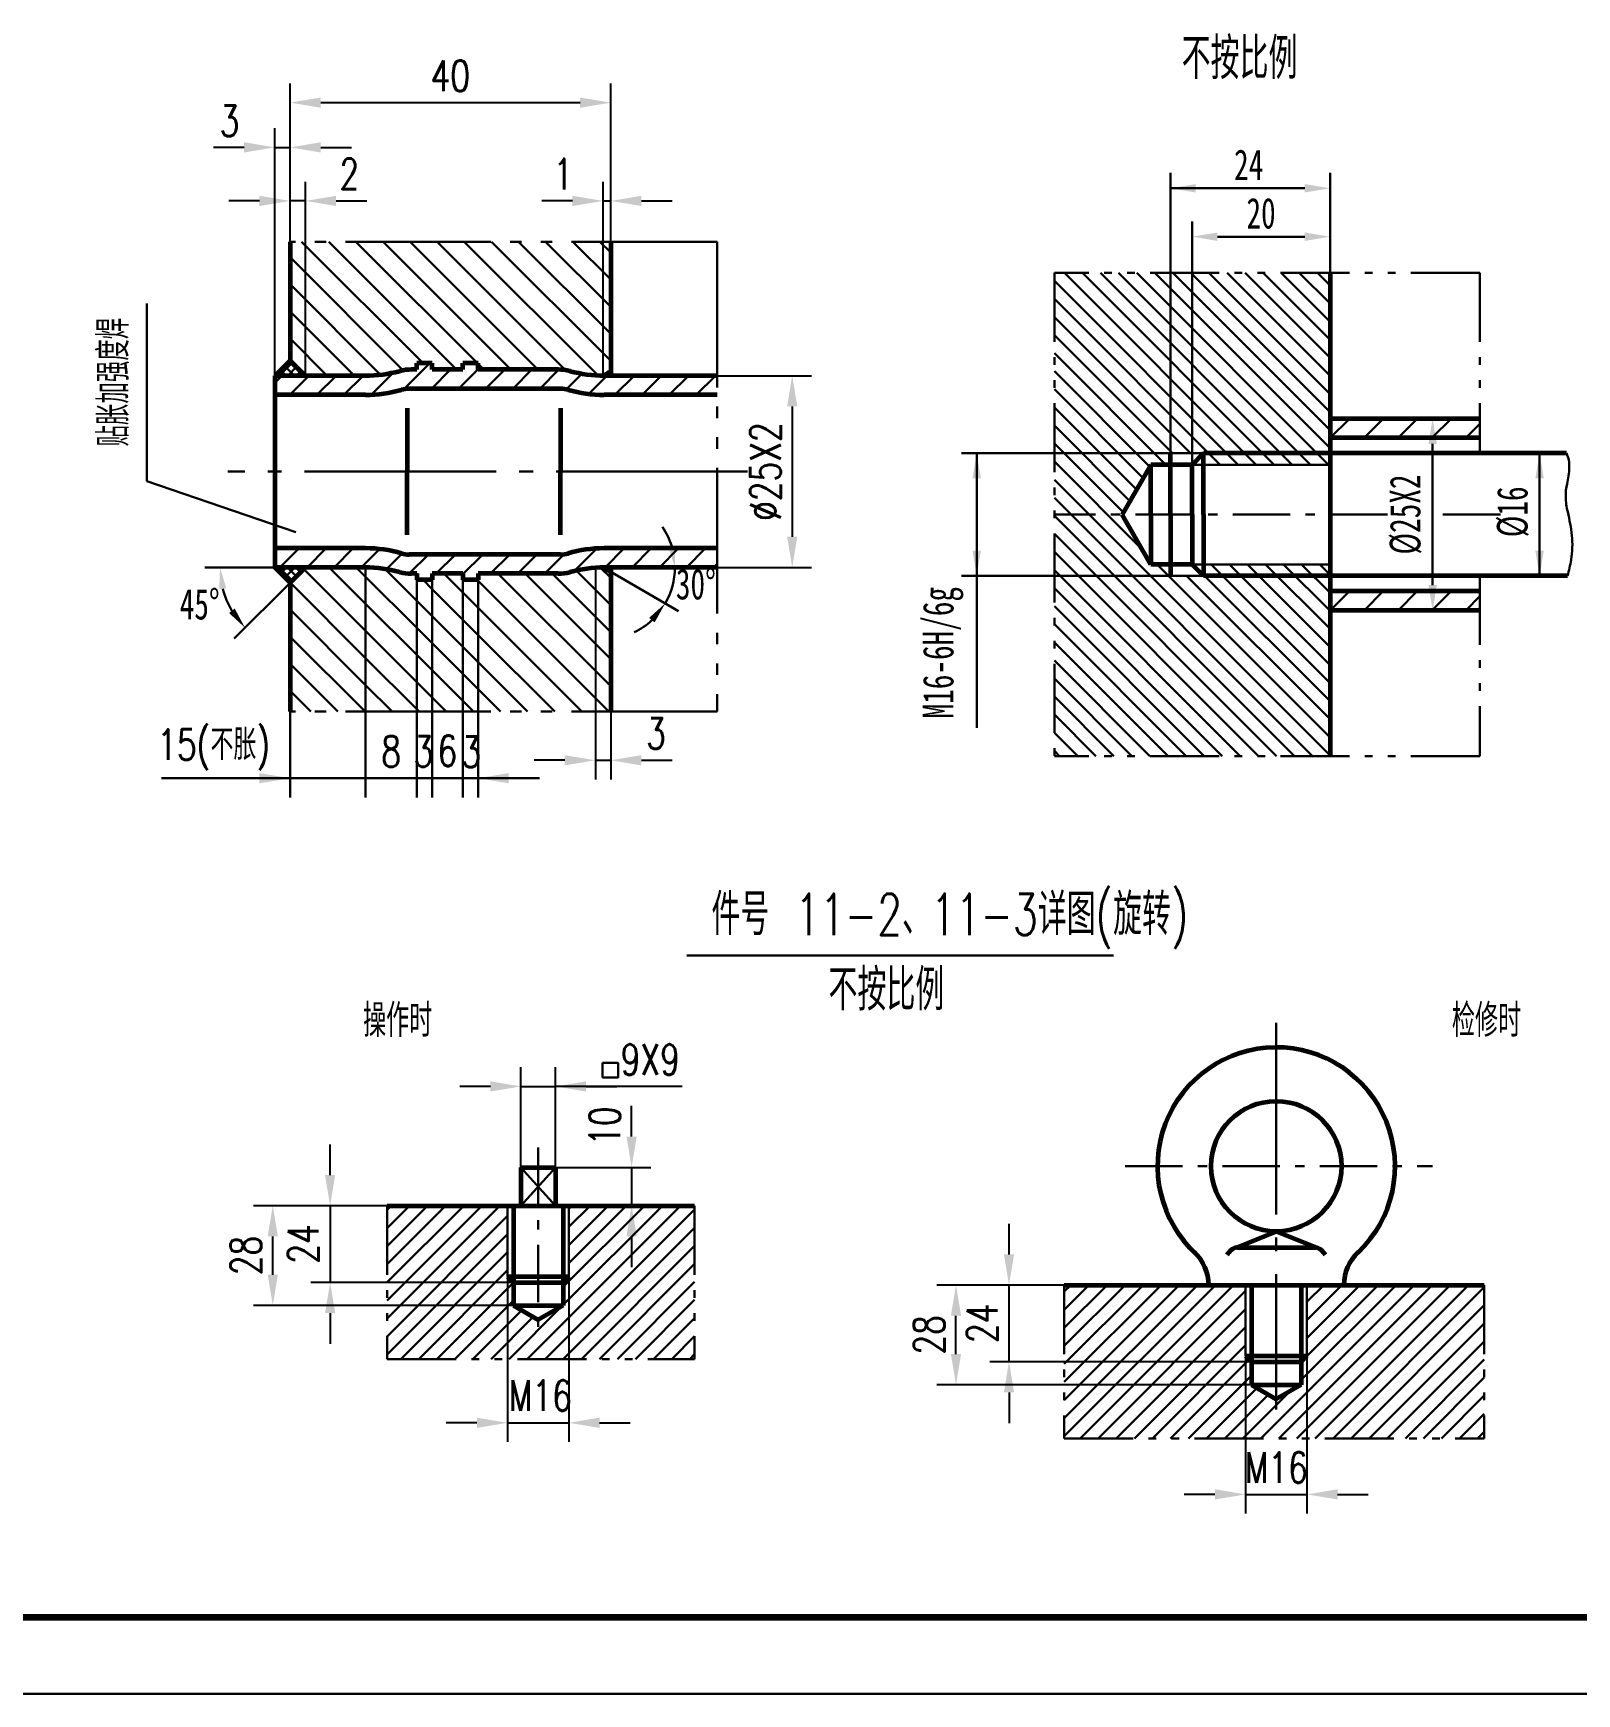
# Model space of a CAD drawing. Extents: x 0 to 25472, y -20 to 7186.
# Drawn here: x 7789 to 8997, y -20 to 1279 of the extents above; entities that cross this region are included whole.
import ezdxf
from ezdxf.enums import TextEntityAlignment as Align

# ---------------------------------------------------------------- set-up
doc = ezdxf.new("R2010")
doc.units = 0
doc.header["$LTSCALE"] = 60
doc.header["$MEASUREMENT"] = 0
doc.header["$PDMODE"] = 1
for name, pattern in [('JXX-L', [2.95, 1.9, -0.25, 0.15, -0.25, 0.15, -0.25]), ('JXX-S', [1.7, 0.9, -0.2, 0.1, -0.2, 0.1, -0.2]), ('ZXX-L', [3.28, 2.5, -0.3, 0.18, -0.3]), ('ZXX-S', [1.27, 0.75, -0.2, 0.12, -0.2])]:
    doc.linetypes.add(name, pattern=pattern)
doc.layers.get('Defpoints').update_dxf_attribs({"linetype": 'CONTINUOUS'})
for name, color, linetype, lineweight in [('A 粗实线', 1, 'CONTINUOUS', 60), ('B 细实线', 7, 'CONTINUOUS', 30), ('C 文 字', 2, 'CONTINUOUS', 30), ('D 短中心线', 3, 'ZXX-S', 30), ('E 长中心线', 3, 'ZXX-L', 30), ('H 短双点线', 3, 'JXX-S', 30), ('I 长双点线', 3, 'JXX-L', 30)]:
    doc.layers.add(name, color=color, linetype=linetype, lineweight=lineweight)
doc.styles.add('HZTXT', font='TXT.SHX', dxfattribs={"width": 0.75, "bigfont": 'HZTXT'})
doc.styles.add('TXT', font='txt', dxfattribs={"width": 0.7})
doc.dimstyles.new('通用标注4.0', dxfattribs={"dimtxt": 4, "dimasz": 4, "dimexe": 2.5, "dimexo": 0, "dimgap": 1.5, "dimtad": 1, "dimdec": 0, "dimzin": 0, "dimdsep": 46, "dimtxsty": 'HZTXT', "dimcen": 0, "dimadec": 0, "dimazin": 0, "dimtfac": 0.375, "dimtdec": 0, "dimtmove": 2, "dimatfit": 3, "dimfxl": 0, "dimtzin": 0, "dimarcsym": 0})

# ---------------------------------------------------------------- blocks, each defined once
blk = doc.blocks.new('*D52')
at = {"layer": 'C 文 字', "color": 0, "lineweight": -2}
for p, q in [((8021.1, 385.6), (8021.1, 409.6)), ((8160, 361.6), (8006.1, 361.6)), ((8021.1, 361.6), (8021.1, 301.6)), ((8164.5, 301.6), (8006.1, 301.6)), ((8021.1, 277.6), (8021.1, 253.6))]:
    blk.add_line(p, q, dxfattribs=at)
at = {"layer": 'C 文 字', "color": 0}
for points in [[(8017.1, 385.6), (8025.1, 385.6), (8021.1, 361.6)], [(8017.1, 277.6), (8025.1, 277.6), (8021.1, 301.6)]]:
    blk.add_solid(points, dxfattribs=at)
at = {"layer": 'Defpoints', "color": 0}
for p in [(8160, 361.6), (8021.1, 301.6), (8164.5, 301.6)]:
    blk.add_point(p, dxfattribs=at)
at = {"layer": 'C 文 字', "color": 0, "insert": (8000.1, 331.6), "char_height": 24, "attachment_point": 5, "rotation": 90, "style": 'HZTXT'}
blk.add_mtext('24', dxfattribs=at)
blk = doc.blocks.new('*D53')
at = {"layer": 'C 文 字', "color": 0, "lineweight": -2}
for p, q in [((8160, 361.6), (7961.2, 361.6)), ((7976.2, 307.6), (7976.2, 337.6)), ((8164.5, 283.6), (7961.2, 283.6))]:
    blk.add_line(p, q, dxfattribs=at)
at = {"layer": 'C 文 字', "color": 0}
for points in [[(7972.2, 337.6), (7980.2, 337.6), (7976.2, 361.6)], [(7972.2, 307.6), (7980.2, 307.6), (7976.2, 283.6)]]:
    blk.add_solid(points, dxfattribs=at)
at = {"layer": 'Defpoints', "color": 0}
for p in [(7976.2, 361.6), (8160, 361.6), (8164.5, 283.6)]:
    blk.add_point(p, dxfattribs=at)
at = {"layer": 'C 文 字', "color": 0, "insert": (7955.2, 322.6), "char_height": 24, "attachment_point": 5, "rotation": 90, "style": 'HZTXT'}
blk.add_mtext('28', dxfattribs=at)
blk = doc.blocks.new('*D54')
at = {"layer": 'C 文 字', "color": 0, "lineweight": -2}
for p, q in [((8257.1, 415.6), (8257.1, 439.6)), ((8170.5, 391.6), (8272.1, 391.6)), ((8257.1, 391.6), (8257.1, 361.6)), ((8170.5, 361.6), (8272.1, 361.6)), ((8257.1, 337.6), (8257.1, 313.6))]:
    blk.add_line(p, q, dxfattribs=at)
at = {"layer": 'C 文 字', "color": 0}
for points in [[(8253.1, 415.6), (8261.1, 415.6), (8257.1, 391.6)], [(8253.1, 337.6), (8261.1, 337.6), (8257.1, 361.6)]]:
    blk.add_solid(points, dxfattribs=at)
at = {"layer": 'Defpoints', "color": 0}
for p in [(8170.5, 391.6), (8170.5, 361.6), (8257.1, 361.6)]:
    blk.add_point(p, dxfattribs=at)
at = {"layer": 'C 文 字', "color": 0, "insert": (8236.1, 423.8), "char_height": 24, "attachment_point": 5, "rotation": 90, "style": 'HZTXT'}
blk.add_mtext('10', dxfattribs=at)
blk = doc.blocks.new('*D55')
at = {"layer": 'C 文 字', "color": 0, "lineweight": -2}
for p, q in [((8170.5, 391.6), (8170.5, 469.9)), ((8197.5, 391.6), (8197.5, 469.9)), ((8146.5, 454.9), (8122.5, 454.9)), ((8170.5, 454.9), (8197.5, 454.9)), ((8170.5, 454.9), (8197.5, 454.9)), ((8296.7, 454.9), (8197.5, 454.9)), ((8221.5, 454.9), (8245.5, 454.9))]:
    blk.add_line(p, q, dxfattribs=at)
at = {"layer": 'C 文 字', "color": 0}
for points in [[(8146.5, 458.9), (8146.5, 450.9), (8170.5, 454.9)], [(8221.5, 458.9), (8221.5, 450.9), (8197.5, 454.9)]]:
    blk.add_solid(points, dxfattribs=at)
at = {"layer": 'Defpoints', "color": 0}
for p in [(8197.5, 454.9), (8170.5, 391.6), (8197.5, 391.6)]:
    blk.add_point(p, dxfattribs=at)
at = {"layer": 'C 文 字', "color": 0, "insert": (8271.7, 475.9), "char_height": 24, "attachment_point": 5, "style": 'HZTXT'}
blk.add_mtext('9X9', dxfattribs=at)
blk = doc.blocks.new('*D56')
at = {"layer": 'C 文 字', "color": 0, "lineweight": -2}
for p, q in [((8160, 306.1), (8160, 176.7)), ((8208, 306.1), (8208, 176.7)), ((8136, 191.7), (8112, 191.7)), ((8160, 191.7), (8208, 191.7)), ((8232, 191.7), (8256, 191.7))]:
    blk.add_line(p, q, dxfattribs=at)
at = {"layer": 'C 文 字', "color": 0}
for points in [[(8136, 195.7), (8136, 187.7), (8160, 191.7)], [(8232, 195.7), (8232, 187.7), (8208, 191.7)]]:
    blk.add_solid(points, dxfattribs=at)
at = {"layer": 'Defpoints', "color": 0}
for p in [(8160, 306.1), (8208, 306.1), (8208, 191.7)]:
    blk.add_point(p, dxfattribs=at)
at = {"layer": 'C 文 字', "color": 0, "insert": (8185.6, 213), "char_height": 24, "attachment_point": 5, "style": 'HZTXT'}
blk.add_mtext('M16', dxfattribs=at)
blk = doc.blocks.new('*D57')
at = {"layer": 'C 文 字', "color": 0, "lineweight": -2}
for p, q in [((8552.5, 323.5), (8552.5, 347.5)), ((8708.9, 299.5), (8537.5, 299.5)), ((8552.5, 239.5), (8552.5, 299.5)), ((8742.2, 239.5), (8537.5, 239.5)), ((8552.5, 215.5), (8552.5, 191.5))]:
    blk.add_line(p, q, dxfattribs=at)
at = {"layer": 'C 文 字', "color": 0}
for points in [[(8548.5, 323.5), (8556.5, 323.5), (8552.5, 299.5)], [(8548.5, 215.5), (8556.5, 215.5), (8552.5, 239.5)]]:
    blk.add_solid(points, dxfattribs=at)
at = {"layer": 'Defpoints', "color": 0}
for p in [(8552.5, 299.5), (8708.9, 299.5), (8742.2, 239.5)]:
    blk.add_point(p, dxfattribs=at)
at = {"layer": 'C 文 字', "color": 0, "insert": (8531.5, 269.5), "char_height": 24, "attachment_point": 5, "rotation": 90, "style": 'HZTXT'}
blk.add_mtext('24', dxfattribs=at)
blk = doc.blocks.new('*D58')
at = {"layer": 'C 文 字', "color": 0, "lineweight": -2}
for p, q in [((8708.9, 299.5), (8496, 299.5)), ((8511, 245.5), (8511, 275.5)), ((8742.2, 221.5), (8496, 221.5))]:
    blk.add_line(p, q, dxfattribs=at)
at = {"layer": 'C 文 字', "color": 0}
for points in [[(8507, 275.5), (8515, 275.5), (8511, 299.5)], [(8507, 245.5), (8515, 245.5), (8511, 221.5)]]:
    blk.add_solid(points, dxfattribs=at)
at = {"layer": 'Defpoints', "color": 0}
for p in [(8511, 299.5), (8708.9, 299.5), (8742.2, 221.5)]:
    blk.add_point(p, dxfattribs=at)
at = {"layer": 'C 文 字', "color": 0, "insert": (8490, 260.5), "char_height": 24, "attachment_point": 5, "rotation": 90, "style": 'HZTXT'}
blk.add_mtext('28', dxfattribs=at)
blk = doc.blocks.new('*D59')
at = {"layer": 'C 文 字', "color": 0, "lineweight": -2}
for p, q in [((8737.7, 244), (8737.7, 120.7)), ((8785.7, 244), (8785.7, 120.7)), ((8713.7, 135.7), (8689.7, 135.7)), ((8737.7, 135.7), (8785.7, 135.7)), ((8809.7, 135.7), (8833.7, 135.7))]:
    blk.add_line(p, q, dxfattribs=at)
at = {"layer": 'C 文 字', "color": 0}
for points in [[(8713.7, 139.7), (8713.7, 131.7), (8737.7, 135.7)], [(8809.7, 139.7), (8809.7, 131.7), (8785.7, 135.7)]]:
    blk.add_solid(points, dxfattribs=at)
at = {"layer": 'Defpoints', "color": 0}
for p in [(8737.7, 244), (8785.7, 244), (8785.7, 135.7)]:
    blk.add_point(p, dxfattribs=at)
at = {"layer": 'C 文 字', "color": 0, "insert": (8761.7, 156.7), "char_height": 24, "attachment_point": 5, "style": 'HZTXT'}
blk.add_mtext('M16', dxfattribs=at)
blk = doc.blocks.new('*D63')
at = {"layer": 'C 文 字', "color": 0, "lineweight": -2}
for p, q in [((7989.8, 1147.8), (7989.8, 1239.7)), ((8240.7, 1147.8), (8240.7, 1239.7)), ((8013.8, 1224.7), (8216.7, 1224.7))]:
    blk.add_line(p, q, dxfattribs=at)
at = {"layer": 'C 文 字', "color": 0}
for points in [[(8013.8, 1228.7), (8013.8, 1220.7), (7989.8, 1224.7)], [(8216.7, 1228.7), (8216.7, 1220.7), (8240.7, 1224.7)]]:
    blk.add_solid(points, dxfattribs=at)
at = {"layer": 'Defpoints', "color": 0}
for p in [(8240.7, 1224.7), (7989.8, 1147.8), (8240.7, 1147.8)]:
    blk.add_point(p, dxfattribs=at)
at = {"layer": 'C 文 字', "color": 0, "insert": (8115.2, 1245.7), "char_height": 24, "attachment_point": 5, "style": 'HZTXT'}
blk.add_mtext('40', dxfattribs=at)
blk = doc.blocks.new('*D62')
at = {"layer": 'C 文 字', "color": 0, "lineweight": -2}
for p, q in [((7977.8, 1011), (7977.8, 1204.7)), ((7989.8, 1023), (7989.8, 1204.7)), ((7953.8, 1189.7), (7929.8, 1189.7)), ((7977.8, 1189.7), (7989.8, 1189.7)), ((8013.8, 1189.7), (8037.8, 1189.7))]:
    blk.add_line(p, q, dxfattribs=at)
at = {"layer": 'C 文 字', "color": 0}
for points in [[(7953.8, 1193.7), (7953.8, 1185.7), (7977.8, 1189.7)], [(8013.8, 1193.7), (8013.8, 1185.7), (7989.8, 1189.7)]]:
    blk.add_solid(points, dxfattribs=at)
at = {"layer": 'Defpoints', "color": 0}
for p in [(7989.8, 1189.7), (7989.8, 1023), (7977.8, 1011)]:
    blk.add_point(p, dxfattribs=at)
at = {"layer": 'C 文 字', "color": 0, "insert": (7942.3, 1210.4), "char_height": 24, "attachment_point": 5, "style": 'HZTXT'}
blk.add_mtext('3', dxfattribs=at)
blk = doc.blocks.new('*D61')
at = {"layer": 'C 文 字', "color": 0, "lineweight": -2}
for p, q in [((7989.8, 1023), (7989.8, 1162.8)), ((8001.8, 1011), (8001.8, 1162.8)), ((7965.8, 1147.8), (7941.8, 1147.8)), ((8001.8, 1147.8), (7989.8, 1147.8)), ((8025.8, 1147.8), (8049.8, 1147.8))]:
    blk.add_line(p, q, dxfattribs=at)
at = {"layer": 'C 文 字', "color": 0}
for points in [[(7965.8, 1151.8), (7965.8, 1143.8), (7989.8, 1147.8)], [(8025.8, 1151.8), (8025.8, 1143.8), (8001.8, 1147.8)]]:
    blk.add_solid(points, dxfattribs=at)
at = {"layer": 'Defpoints', "color": 0}
for p in [(7989.8, 1147.8), (7989.8, 1023), (8001.8, 1011)]:
    blk.add_point(p, dxfattribs=at)
at = {"layer": 'C 文 字', "color": 0, "insert": (8036.1, 1169), "char_height": 24, "attachment_point": 5, "style": 'HZTXT'}
blk.add_mtext('2', dxfattribs=at)
blk = doc.blocks.new('*D60')
at = {"layer": 'C 文 字', "color": 0, "lineweight": -2}
for p, q in [((8234.7, 1011), (8234.7, 1162.8)), ((8240.7, 1011), (8240.7, 1162.8)), ((8210.7, 1147.8), (8186.7, 1147.8)), ((8234.7, 1147.8), (8240.7, 1147.8)), ((8264.7, 1147.8), (8288.7, 1147.8))]:
    blk.add_line(p, q, dxfattribs=at)
at = {"layer": 'C 文 字', "color": 0}
for points in [[(8210.7, 1151.8), (8210.7, 1143.8), (8234.7, 1147.8)], [(8264.7, 1151.8), (8264.7, 1143.8), (8240.7, 1147.8)]]:
    blk.add_solid(points, dxfattribs=at)
at = {"layer": 'Defpoints', "color": 0}
for p in [(8240.7, 1147.8), (8234.7, 1011), (8240.7, 1011)]:
    blk.add_point(p, dxfattribs=at)
at = {"layer": 'C 文 字', "color": 0, "insert": (8203.5, 1168.8), "char_height": 24, "attachment_point": 5, "style": 'HZTXT'}
blk.add_mtext('1', dxfattribs=at)
blk = doc.blocks.new('*D64')
at = {"layer": 'C 文 字', "color": 0, "lineweight": -2}
for p, q in [((8228.7, 860.7), (8228.7, 695.1)), ((8240.7, 860.7), (8240.7, 695.1)), ((8204.7, 710.1), (8180.7, 710.1)), ((8228.7, 710.1), (8240.7, 710.1)), ((8264.7, 710.1), (8288.7, 710.1))]:
    blk.add_line(p, q, dxfattribs=at)
at = {"layer": 'C 文 字', "color": 0}
for points in [[(8204.7, 714.1), (8204.7, 706.1), (8228.7, 710.1)], [(8264.7, 714.1), (8264.7, 706.1), (8240.7, 710.1)]]:
    blk.add_solid(points, dxfattribs=at)
at = {"layer": 'Defpoints', "color": 0}
for p in [(8228.7, 860.7), (8240.7, 860.7), (8240.7, 710.1)]:
    blk.add_point(p, dxfattribs=at)
at = {"layer": 'C 文 字', "color": 0, "insert": (8276.2, 731.1), "char_height": 24, "attachment_point": 5, "style": 'HZTXT'}
blk.add_mtext('3', dxfattribs=at)
blk = doc.blocks.new('*D120')
at = {"layer": 'C 文 字', "color": 0, "lineweight": -2}
for p, q in [((8324, 1011), (8397.8, 1011)), ((8382.8, 987), (8382.8, 885)), ((8324, 861), (8397.8, 861))]:
    blk.add_line(p, q, dxfattribs=at)
at = {"layer": 'C 文 字', "color": 0}
for points in [[(8378.8, 987), (8386.8, 987), (8382.8, 1011)], [(8378.8, 885), (8386.8, 885), (8382.8, 861)]]:
    blk.add_solid(points, dxfattribs=at)
at = {"layer": 'Defpoints', "color": 0}
for p in [(8324, 1011), (8324, 861), (8382.8, 861)]:
    blk.add_point(p, dxfattribs=at)
at = {"layer": 'C 文 字', "color": 0, "insert": (8361.8, 936), "char_height": 24, "attachment_point": 5, "rotation": 90, "style": 'HZTXT'}
blk.add_mtext('%%c25X2', dxfattribs=at)

msp = doc.modelspace()

# ---------------------------------------------------------------- hatches: boundary and pattern name
at = {"layer": 'B 细实线'}
h = msp.add_hatch(dxfattribs=at)
h.set_pattern_fill('ANSI31', color=256, scale=80, angle=90, style=0)
h.paths.add_polyline_path([(8678.8, 1091.5), (8588, 1091.5), (8588, 950.4), (8678.8, 950.4)])
h.paths.add_polyline_path([(8695.8, 1091.5), (8678.8, 1091.5), (8678.8, 950.4), (8683.8, 950.4), (8695.8, 950.4)])
h.paths.add_polyline_path([(8803.8, 1091.5), (8695.8, 1091.5), (8695.8, 950.4), (8704.8, 950.4), (8803.8, 950.4)])
h.paths.add_polyline_path([(8803.8, 950.4), (8704.8, 950.4), (8704.8, 941.4), (8803.8, 941.4)])
h.paths.add_polyline_path([(8641.1, 902.4), (8588, 902.4), (8588, 854.4), (8678.8, 854.4), (8678.8, 863.4), (8663.6, 863.4)])
h.paths.add_polyline_path([(8663.6, 941.4), (8678.8, 941.4), (8678.8, 950.4), (8588, 950.4), (8588, 902.4), (8641.1, 902.4)])
h.paths.add_polyline_path([(8803.8, 854.4), (8704.8, 854.4), (8683.8, 854.4), (8588, 854.4), (8588, 713.4), (8803.8, 713.4)])
h.paths.add_polyline_path([(8803.8, 863.4), (8704.8, 863.4), (8704.8, 854.4), (8803.8, 854.4)])
h = msp.add_hatch(dxfattribs=at)
h.set_pattern_fill('ANSI31', color=256, scale=80, style=0)
h.paths.add_polyline_path([(8160, 361.6), (8065.7, 361.6), (8065.7, 241.6), (8306.4, 241.6), (8306.4, 361.6), (8208, 361.6), (8208, 306.1), (8203.5, 301.6), (8203.5, 283.6), (8184, 272.4), (8164.5, 283.6), (8164.5, 301.6), (8160, 306.1)])
h = msp.add_hatch(dxfattribs=at)
h.set_pattern_fill('ANSI31', color=256, scale=80, style=0)
h.paths.add_polyline_path([(8595.8, 299.5), (8595.8, 179.5), (8924.5, 179.5), (8924.5, 299.5), (8785.7, 299.5), (8785.7, 244), (8781.2, 239.5), (8781.2, 221.5), (8761.7, 210.3), (8742.2, 221.5), (8742.2, 239.5), (8737.7, 244), (8737.7, 299.5)])

# ---------------------------------------------------------------- linework, layer by layer
at = {"layer": 'A 粗实线'}
for p, q in [((7989.8, 1115.9), (7989.8, 1023)), ((8240.7, 1115.9), (8240.7, 1011)), ((8803.8, 1091.5), (8803.8, 957.4)), ((8803.8, 1091.5), (8803.8, 713.4)), ((7989.8, 1023), (7977.8, 1011)), ((8001.8, 1011), (7989.8, 1023)), ((8088.9, 1015.8), (8084.8, 1015.8)), ((8100.9, 1020.8), (8088.9, 1020.8)), ((8088.9, 1015.8), (8088.9, 1020.8)), ((8100.9, 1015.8), (8100.9, 1020.8)), ((8124.9, 1015.8), (8100.9, 1015.8)), ((8136.9, 1020.8), (8124.9, 1020.8)), ((8124.9, 1015.8), (8124.9, 1020.8)), ((8136.9, 1015.8), (8136.9, 1020.8)), ((8199.7, 1015.8), (8136.9, 1015.8)), ((8234.7, 1011), (8240.7, 1014.5)), ((8048.9, 1011), (7977.8, 1011)), ((7977.8, 1011), (7977.8, 861)), ((8201.5, 1000.8), (8082.9, 1000.8)), ((8324, 1011), (8235.5, 1011)), ((8048.9, 996), (7977.8, 996)), ((8324, 996), (8235.5, 996)), ((8081.5, 985.7), (8081.5, 936)), ((8201.4, 985.7), (8201.4, 936)), ((8921, 977.4), (8803.8, 977.4)), ((8921, 962.4), (8803.8, 962.4)), ((8678.8, 902.4), (8678.8, 950.4)), ((8704.8, 950.4), (8695.8, 941.4)), ((8988.9, 950.4), (8704.8, 950.4)), ((8704.8, 902.4), (8704.8, 950.4)), ((8081.5, 886.4), (8081.5, 936)), ((8201.4, 886.4), (8201.4, 936)), ((8663.6, 941.4), (8641.1, 902.4)), ((8695.8, 941.4), (8663.6, 941.4)), ((8663.6, 902.4), (8663.6, 941.4)), ((8695.8, 902.4), (8695.8, 941.4)), ((8663.6, 863.4), (8641.1, 902.4)), ((8663.6, 902.4), (8663.6, 863.4)), ((8678.8, 902.4), (8678.8, 854.4)), ((8695.8, 902.4), (8695.8, 863.4)), ((8704.8, 902.4), (8704.8, 854.4)), ((8048.9, 876), (7977.8, 876)), ((8201.5, 871.2), (8082.9, 871.2)), ((8324, 876), (8235.5, 876)), ((8048.9, 861), (7977.8, 861)), ((7989.8, 849), (7977.8, 861)), ((8001.8, 861), (7989.8, 849)), ((8234.7, 861), (8240.7, 857.6)), ((8324, 861), (8235.5, 861)), ((8240.7, 861), (8240.7, 748.2)), ((8695.8, 863.4), (8663.6, 863.4)), ((8704.8, 854.4), (8695.8, 863.4)), ((7989.8, 849), (7989.8, 748.2)), ((8088.9, 856.2), (8084.8, 856.2)), ((8088.9, 856.2), (8088.9, 851.2)), ((8100.9, 851.2), (8088.9, 851.2)), ((8124.9, 856.2), (8100.9, 856.2)), ((8100.9, 856.2), (8100.9, 851.2)), ((8124.9, 856.2), (8124.9, 851.2)), ((8136.9, 851.2), (8124.9, 851.2)), ((8136.9, 856.2), (8136.9, 851.2)), ((8199.7, 856.2), (8136.9, 856.2)), ((8989.7, 854.4), (8704.8, 854.4)), ((8921, 842.4), (8803.8, 842.4)), ((8921, 827.4), (8803.8, 827.4)), ((8170.5, 391.6), (8197.5, 391.6)), ((8170.5, 391.6), (8170.5, 361.6)), ((8197.5, 391.6), (8197.5, 361.6)), ((8065.7, 361.6), (8306.4, 361.6)), ((8164.5, 361.6), (8164.5, 283.6)), ((8203.5, 361.6), (8203.5, 283.6)), ((8761.7, 341.5), (8730.8, 329)), ((8761.7, 341.5), (8793, 329)), ((8730.8, 329), (8793, 329)), ((8160, 306.1), (8208, 306.1)), ((8160, 306.1), (8164.5, 301.6)), ((8164.5, 301.6), (8203.5, 301.6)), ((8208, 306.1), (8203.5, 301.6)), ((8595.8, 299.5), (8924.5, 299.5)), ((8742.2, 299.5), (8742.2, 221.5)), ((8781.2, 299.5), (8781.2, 221.5)), ((8164.5, 283.6), (8184, 272.4)), ((8164.5, 283.6), (8203.5, 283.6)), ((8203.5, 283.6), (8184, 272.4)), ((8737.7, 244), (8785.7, 244)), ((8737.7, 244), (8742.2, 239.5)), ((8742.2, 239.5), (8781.2, 239.5)), ((8785.7, 244), (8781.2, 239.5)), ((8742.2, 221.5), (8761.7, 210.3)), ((8742.2, 221.5), (8781.2, 221.5)), ((8781.2, 221.5), (8761.7, 210.3))]:
    msp.add_line(p, q, dxfattribs=at)
at = {"layer": 'A 粗实线', "color": 5, "lineweight": 120}
msp.add_line((5322.5, 39.7), (10158.5, 39.7), dxfattribs=at)
at = {"layer": 'A 粗实线'}
msp.add_circle((8761.7, 392.5), 51, dxfattribs=at)
for centre, radius, start, end in [((8047.7, 1120.3), 109.2, 270.6365, 284.7823), ((8084.8, 979.8), 36, 90, 104.7823), ((8199.7, 979.8), 36, 75.2177, 90), ((8236.7, 1120.3), 109.2, 255.2177, 269.3635), ((8082.9, 979.2), 21.6, 90, 105.8541), ((8201.5, 979.2), 21.6, 74.1459, 90), ((8048.4, 1100.7), 104.6, 270.2717, 285.8541), ((8236, 1100.7), 104.6, 254.1459, 269.7283), ((8048.4, 771.4), 104.6, 74.1459, 89.7283), ((8082.9, 892.8), 21.6, 254.1459, 270), ((8201.5, 892.8), 21.6, 270, 285.8541), ((8236, 771.4), 104.6, 90.2717, 105.8541), ((8047.7, 751.8), 109.2, 75.2177, 89.3635), ((8236.7, 751.8), 109.2, 90.6365, 104.7823), ((8084.8, 892.2), 36, 255.2177, 270), ((8199.7, 892.2), 36, 270, 284.7823), ((8761.7, 392.5), 93, 313.5014, 227.6877), ((8672.9, 299), 36, 0.9091, 46.4986), ((8734.4, 316.4), 13.1, 105.9875, 149.5424), ((8788.9, 316.4), 13.1, 30.4576, 74.0125), ((8850.5, 299), 36, 133.5014, 179.0909)]:
    msp.add_arc(centre, radius, start, end, dxfattribs=at)
at = {"layer": 'B 细实线'}
for p, q in [((8678.8, 941.4), (8678.8, 1169.7)), ((8803.8, 1091.5), (8803.8, 1169.7)), ((8784, 1157.7), (8678.8, 1157.7)), ((8695.8, 941.4), (8695.8, 1131.8)), ((8803.8, 1091.5), (8803.8, 1131.8)), ((8784, 1119.8), (8715.6, 1119.8)), ((8093.9, 1020.8), (7998.8, 1115.9)), ((8120.1, 1015.8), (8020.1, 1115.9)), ((8141.3, 1015.8), (8041.3, 1115.9)), ((8162.5, 1015.8), (8062.5, 1115.9)), ((8183.8, 1015.8), (8083.7, 1115.9)), ((8205.4, 1015.4), (8104.9, 1115.9)), ((8230.8, 1011.2), (8126.1, 1115.9)), ((8240.7, 1022.6), (8147.3, 1115.9)), ((8240.7, 1043.8), (8168.5, 1115.9)), ((8240.7, 1065), (8189.8, 1115.9)), ((8240.7, 1086.2), (8211, 1115.9)), ((8240.7, 1107.4), (8232.2, 1115.9)), ((8078.3, 1015.2), (7989.8, 1103.8)), ((7989.8, 1102.4), (7990.5, 1103.1)), ((8060.5, 1011.8), (7989.8, 1082.6)), ((7877.5, 1067.6), (7877.5, 928.6)), ((8040.1, 1011), (7989.8, 1061.4)), ((8018.9, 1011), (7989.8, 1040.1)), ((7981.3, 1011), (7991.5, 1021.2)), ((7982.2, 1015.5), (7986.6, 1011)), ((7985.5, 1018.8), (7993.3, 1011)), ((7988, 1011), (7994.9, 1017.9)), ((7988.8, 1022.1), (7999.9, 1011)), ((7994.6, 1011), (7998.2, 1014.6)), ((8078.7, 1000.4), (8099.1, 1020.8)), ((8100.4, 1000.8), (8115.4, 1015.8)), ((8121.6, 1000.8), (8136.9, 1016.2)), ((8142.8, 1000.8), (8157.8, 1015.8)), ((8164, 1000.8), (8179, 1015.8)), ((8185.2, 1000.8), (8200.2, 1015.8)), ((7977.8, 1005.5), (7983.3, 1011)), ((7978.9, 1012.2), (7980, 1011)), ((7989.5, 996), (8004.5, 1011)), ((8001.2, 1011), (8001.5, 1011.3)), ((8010.7, 996), (8025.7, 1011)), ((8031.9, 996), (8046.9, 1011)), ((8053.2, 996.1), (8070.5, 1013.4)), ((8206, 1000.4), (8218.2, 1012.6)), ((8223.6, 996.8), (8237.8, 1011)), ((8244, 996), (8259, 1011)), ((8265.3, 996), (8280.3, 1011)), ((8286.5, 996), (8301.5, 1011)), ((8307.7, 996), (8322.7, 1011)), ((8803.9, 962.4), (8818.9, 977.4)), ((8830.4, 962.4), (8845.4, 977.4)), ((8857, 962.4), (8872, 977.4)), ((8883.5, 962.4), (8898.5, 977.4)), ((8910, 962.4), (8921, 973.4)), ((8683.8, 950.4), (8515.2, 950.4)), ((8527.2, 950.4), (8527.2, 854.4)), ((8704.8, 950.4), (8683.8, 950.4)), ((8884.1, 957.6), (8884.1, 847.2)), ((8967.8, 950.4), (8967.8, 854.4)), ((8803.8, 941.4), (8695.8, 941.4)), ((7994.3, 888.5), (7877.5, 928.6)), ((7981.8, 861), (7996.8, 876)), ((8003, 861), (8018, 876)), ((8024.2, 861), (8039.2, 876)), ((8045.4, 861), (8059.8, 875.4)), ((8065.2, 859.6), (8077.5, 871.9)), ((8083.2, 856.4), (8098, 871.2)), ((8104.2, 856.2), (8119.2, 871.2)), ((8124.9, 855.7), (8140.5, 871.2)), ((8146.7, 856.2), (8161.7, 871.2)), ((8167.9, 856.2), (8182.9, 871.2)), ((8189.1, 856.2), (8204.3, 871.4)), ((8212.4, 858.3), (8229.9, 875.9)), ((8236.3, 861), (8251.3, 876)), ((8257.5, 861), (8272.5, 876)), ((8278.8, 861), (8293.8, 876)), ((8300, 861), (8315, 876)), ((7977.8, 861), (7922.9, 861)), ((7979, 859.8), (7980.3, 861)), ((7981.1, 861), (7991.4, 850.7)), ((7982.3, 856.5), (7986.9, 861)), ((7985.6, 853.1), (7993.5, 861)), ((7987.7, 861), (7994.7, 854)), ((7989, 849.8), (8000.2, 861)), ((7994.3, 861), (7998, 857.3)), ((8048.9, 811.3), (8000.5, 859.7)), ((8000.9, 861), (8001.3, 860.6)), ((8048.9, 832.5), (8020.4, 861)), ((8048.9, 853.7), (8041.6, 861)), ((8088.9, 834.9), (8064, 859.8)), ((8240.7, 831.6), (8213.7, 858.6)), ((8240.7, 852.9), (8232.6, 861)), ((8321.2, 861), (8324, 863.9)), ((8803.8, 863.4), (8695.8, 863.4)), ((7989.8, 849), (7946, 805.3)), ((8048.9, 790.1), (7989.8, 849.1)), ((8088.9, 813.7), (8048.9, 853.7)), ((8088.9, 856.1), (8088.8, 856.2)), ((8100.9, 844.1), (8093.8, 851.2)), ((8099.2, 851.2), (8100.9, 852.9)), ((8124.9, 841.3), (8110, 856.2)), ((8136.9, 850.5), (8136.2, 851.2)), ((8239.3, 748.2), (8136.9, 850.5)), ((8240.7, 768), (8152.4, 856.2)), ((8240.7, 789.2), (8173.7, 856.2)), ((8240.7, 810.4), (8194.9, 856.2)), ((8240.7, 857.6), (8293.8, 826.9)), ((8704.8, 854.4), (8515.2, 854.4)), ((8527.2, 855), (8527.2, 835.2)), ((8704.8, 854.4), (8683.8, 854.4)), ((8088.9, 792.5), (8048.9, 832.5)), ((8100.9, 822.9), (8088.9, 834.9)), ((8124.9, 820.1), (8100.9, 844.1)), ((8136.9, 829.3), (8124.9, 841.3)), ((8527.2, 835.2), (8527.2, 735.4)), ((8803.9, 827.4), (8818.9, 842.4)), ((8830.4, 827.4), (8845.4, 842.4)), ((8857, 827.4), (8872, 842.4)), ((8883.5, 827.4), (8898.5, 842.4)), ((8910, 827.4), (8921, 838.4)), ((8048.9, 768.8), (7989.8, 828)), ((8124.9, 798.9), (8100.9, 822.9)), ((8136.9, 808.1), (8124.9, 820.1)), ((8218.1, 748.2), (8136.9, 829.3)), ((8048.4, 748.2), (7989.8, 806.8)), ((8088.9, 771.3), (8048.9, 811.3)), ((8100.9, 801.7), (8088.9, 813.7)), ((8196.9, 748.2), (8136.9, 808.1)), ((8124.9, 777.7), (8100.9, 801.7)), ((8136.9, 786.9), (8124.9, 798.9)), ((8027.2, 748.2), (7989.8, 785.6)), ((8088.9, 750.1), (8048.9, 790.1)), ((8100.9, 780.5), (8088.9, 792.5)), ((8124.9, 756.5), (8100.9, 780.5)), ((8175.7, 748.2), (8136.9, 786.9)), ((8069.6, 748.2), (8048.9, 768.8)), ((8100.9, 759.3), (8088.9, 771.3)), ((8136.9, 765.7), (8124.9, 777.7)), ((8006, 748.2), (7989.8, 764.4)), ((8112, 748.2), (8100.9, 759.3)), ((8133.2, 748.2), (8124.9, 756.5)), ((8154.4, 748.2), (8136.9, 765.7)), ((8090.8, 748.2), (8088.9, 750.1)), ((8240.4, 748.2), (8240.7, 748.5)), ((8300.4, 557.4), (8634.3, 557.4)), ((8197.5, 391.6), (8170.5, 361.6)), ((8170.5, 391.6), (8197.5, 361.6)), ((8160, 361.6), (8160, 306.1)), ((8208, 361.6), (8208, 306.1)), ((8737.7, 299.5), (8737.7, 244)), ((8785.7, 299.5), (8785.7, 244)), ((5172.5, -20.3), (10218.5, -20.3))]:
    msp.add_line(p, q, dxfattribs=at)
msp.add_lwpolyline([(8988.9, 950.4, -0.000445), (8989, 950.3, -0.107109), (8991.1, 939.2, -0.053323), (8989.3, 926.5, 0.067236), (8988.3, 916.3, 0.052548), (8989.8, 904.5, -0.033046), (8993.1, 885.9, -0.068829), (8992.5, 867.1, -0.023736), (8989.7, 854.4)], format="xyb", dxfattribs=at)
for centre, radius, start, end in [((8234.7, 861), 56.3, 17.1674, 34.3349), ((8234.7, 861), 56.3, 330, 0), ((8001.8, 861), 66.8, 194.4407, 210.5593), ((8234.7, 861), 56.3, 295.6651, 312.8326)]:
    msp.add_arc(centre, radius, start, end, dxfattribs=at)
for points in [[(8698.6, 1161), (8698.6, 1154.4), (8678.8, 1157.7)], [(8784, 1161), (8784, 1154.4), (8803.8, 1157.7)], [(8715.6, 1123.1), (8715.6, 1116.5), (8695.8, 1119.8)], [(8784, 1123.1), (8784, 1116.5), (8803.8, 1119.8)], [(8887.4, 957.6), (8880.8, 957.6), (8884.1, 977.4)], [(8523.9, 930.6), (8530.5, 930.6), (8527.2, 950.4)], [(8971.1, 930.6), (8964.5, 930.6), (8967.8, 950.4)], [(8291.2, 878.1), (8285.7, 877.2), (8291, 861)], [(8523.9, 874.2), (8530.5, 874.2), (8527.2, 854.4)], [(8971.1, 874.2), (8964.5, 874.2), (8967.8, 854.4)], [(7934.3, 844), (7939.8, 844.7), (7934.9, 861)], [(8887.4, 847.2), (8880.8, 847.2), (8884.1, 827.4)], [(8270.8, 821.5), (8275.1, 818), (8283.4, 832.9)], [(7946.4, 828.8), (7942, 825.3), (7954.5, 813.8)]]:
    msp.add_solid(points, dxfattribs=at)
at = {"layer": 'C 文 字'}
for p, q in [((8048.9, 861), (8048.9, 681.1)), ((8048.9, 861), (8048.9, 681.1)), ((7989.8, 849), (7989.8, 681.1)), ((8088.9, 856.2), (8088.9, 681.1)), ((8088.9, 851.2), (8088.9, 681.1)), ((8100.9, 851.2), (8100.9, 681.1)), ((8100.9, 851.2), (8100.9, 681.1)), ((8124.9, 851.2), (8124.9, 681.1)), ((8124.9, 851.2), (8124.9, 681.1)), ((8136.9, 851.2), (8136.9, 681.1)), ((7889.2, 696.1), (7989.8, 696.1)), ((7965.8, 696.1), (7941.8, 696.1)), ((7989.8, 696.1), (8048.9, 696.1)), ((7989.8, 696.1), (8048.9, 696.1)), ((8024.9, 696.1), (8000.9, 696.1)), ((8064.9, 696.1), (8040.9, 696.1)), ((8088.9, 696.1), (8048.9, 696.1)), ((8076.9, 696.1), (8052.9, 696.1)), ((8072.9, 696.1), (8096.9, 696.1)), ((8100.9, 696.1), (8076.9, 696.1)), ((8100.9, 696.1), (8088.9, 696.1)), ((8100.9, 696.1), (8124.9, 696.1)), ((8112.9, 696.1), (8136.9, 696.1)), ((8124.9, 696.1), (8148.9, 696.1)), ((8124.9, 696.1), (8136.9, 696.1)), ((8148.9, 696.1), (8172.9, 696.1)), ((8160.9, 696.1), (8184.9, 696.1))]:
    msp.add_line(p, q, dxfattribs=at)
msp.add_lwpolyline([(8234.3, 473.3), (8246.5, 473.3), (8246.5, 461.9), (8234.3, 461.9)], close=True, dxfattribs=at)
for points in [[(7965.8, 700.1), (7965.8, 692.1), (7989.8, 696.1)], [(8160.9, 700.1), (8160.9, 692.1), (8136.9, 696.1)]]:
    msp.add_solid(points, dxfattribs=at)
at = {"layer": 'D 短中心线'}
for p, q in [((8848.8, 902.4), (8588, 902.4)), ((8937.2, 902.4), (8884.5, 902.4)), ((8184, 407.2), (8184, 264.2)), ((8643.3, 392.5), (8884.1, 392.5))]:
    msp.add_line(p, q, dxfattribs=at)
at = {"layer": 'E 长中心线'}
for p, q in [((8347.9, 936), (7940.9, 936)), ((8761.7, 504.8), (8761.7, 202.1))]:
    msp.add_line(p, q, dxfattribs=at)
at = {"layer": 'H 短双点线'}
for p, q in [((8588, 1091.5), (8588, 713.4)), ((8921, 1091.5), (8588, 1091.5)), ((8921, 1091.5), (8921, 950.4)), ((8921, 854.4), (8921, 713.4)), ((8921, 713.4), (8588, 713.4)), ((8065.7, 361.6), (8065.7, 241.6)), ((8306.4, 361.6), (8306.4, 241.6)), ((8595.8, 299.5), (8595.8, 179.5)), ((8924.5, 299.5), (8924.5, 179.5)), ((8065.7, 241.6), (8306.4, 241.6)), ((8595.8, 179.5), (8924.5, 179.5))]:
    msp.add_line(p, q, dxfattribs=at)
at = {"layer": 'I 长双点线'}
for p, q in [((8324, 1115.9), (7989.8, 1115.9)), ((8324, 1115.9), (8324, 748.2)), ((8324, 748.2), (7989.8, 748.2))]:
    msp.add_line(p, q, dxfattribs=at)

# ---------------------------------------------------------------- texts
at = {"layer": 'C 文 字', "style": 'HZTXT', "width": 0.7}
for s, height, p in [('不按比例', 32.39, (8687.6, 1259.3)), ('件号 11-2、11-3详图(旋转)', 32.393, (8319.6, 589.5)), ('不按比例', 32.39, (8411.2, 530.5)), ('操作时', 25.8, (8046.9, 506.5)), ('检修时', 25.8, (8899.2, 506.5))]:
    msp.add_text(s, height=height, dxfattribs=at).set_placement(p, align=Align.MIDDLE_LEFT)
at = {"layer": 'C 文 字', "style": 'TXT', "width": 0.7}
for s, p in [('24', (8740.1, 1176.1)), ('20', (8749.8, 1138.2)), ('30%%d', (8307.4, 848)), ('45%%d', (7919, 832.3))]:
    msp.add_text(s, height=24, dxfattribs=at).set_placement(p, align=Align.MIDDLE_CENTER)
at = {"layer": 'C 文 字', "style": 'HZTXT', "width": 0.7}
msp.add_text('贴胀加强度焊', height=24, rotation=90, dxfattribs=at).set_placement((7851.5, 955.6), align=Align.MIDDLE_LEFT)
at = {"layer": 'C 文 字', "style": 'TXT', "width": 0.7}
for s, p in [('%%C25X2', (8862.5, 902.4)), ('%%c16', (8946.4, 904.5)), ('M16-6H/6g', (8497, 794.3))]:
    msp.add_text(s, height=24, rotation=90, dxfattribs=at).set_placement(p, align=Align.MIDDLE_CENTER)
at = {"layer": 'C 文 字', "char_height": 24, "attachment_point": 5, "style": 'HZTXT'}
for s, insert in [('15(不胀)', (7930, 718.4)), ('8', (8068.9, 717.1)), ('3', (8094.2, 717.1)), ('6', (8112.9, 717.5)), ('3', (8131.5, 716.7))]:
    msp.add_mtext(s, dxfattribs=dict(at, insert=insert))

# ---------------------------------------------------------------- dimensions: what is measured, and where the dimension line sits
at = {"layer": 'C 文 字'}
for base, p1, p2, text, picture, middle in [((8240.7, 1224.7), (7989.8, 1147.8), (8240.7, 1147.8), '40', '*D63', (8115.2, 1245.7)), ((8785.7, 135.7), (8737.7, 244), (8785.7, 244), 'M16', '*D59', (8761.7, 156.7))]:
    dim = msp.add_linear_dim(base=base, p1=p1, p2=p2, text=text, dimstyle='通用标注4.0', override={"dimscale": 6}, dxfattribs=at)
    dim.commit()
    dim.dimension.update_dxf_attribs({"geometry": picture, "text_midpoint": middle})
for base, p1, p2, text, picture, middle in [((7989.8, 1189.7), (7977.8, 1011), (7989.8, 1023), '3', '*D62', (7942.3, 1189.4)), ((7989.8, 1147.8), (8001.8, 1011), (7989.8, 1023), '2', '*D61', (8036.1, 1148)), ((8240.7, 1147.8), (8234.7, 1011), (8240.7, 1011), '1', '*D60', (8203.5, 1147.8)), ((8240.7, 710.1), (8228.7, 860.7), (8240.7, 860.7), '3', '*D64', (8276.2, 710.1)), ((8197.5, 454.9), (8170.5, 391.6), (8197.5, 391.6), '9X9', '*D55', (8271.7, 457.9)), ((8208, 191.7), (8160, 306.1), (8208, 306.1), 'M16', '*D56', (8185.6, 192))]:
    dim = msp.add_linear_dim(base=base, p1=p1, p2=p2, text=text, dimstyle='通用标注4.0', override={"dimscale": 6, "dimtmove": 1}, dxfattribs=at)
    dim.commit()
    dim.dimension.update_dxf_attribs({"geometry": picture, "text_midpoint": middle, "dimtype": 160})
for base, p1, p2, text, picture, middle in [((8382.8, 861), (8324, 1011), (8324, 861), '%%c25X2', '*D120', (8361.8, 936)), ((8021.1, 301.6), (8160, 361.6), (8164.5, 301.6), '24', '*D52', (8000.1, 331.6)), ((7976.2, 361.6), (8164.5, 283.6), (8160, 361.6), '28', '*D53', (7955.2, 322.6)), ((8552.5, 299.5), (8742.2, 239.5), (8708.9, 299.5), '24', '*D57', (8531.5, 269.5)), ((8511, 299.5), (8742.2, 221.5), (8708.9, 299.5), '28', '*D58', (8490, 260.5))]:
    dim = msp.add_linear_dim(base=base, p1=p1, p2=p2, angle=90, text=text, dimstyle='通用标注4.0', override={"dimscale": 6}, dxfattribs=at)
    dim.commit()
    dim.dimension.update_dxf_attribs({"geometry": picture, "text_midpoint": middle})
dim = msp.add_linear_dim(base=(8257.1, 361.6), p1=(8170.5, 391.6), p2=(8170.5, 361.6), angle=90, text='10', dimstyle='通用标注4.0', override={"dimscale": 6, "dimtmove": 1}, dxfattribs=at)
dim.commit()
dim.dimension.update_dxf_attribs({"geometry": '*D54', "text_midpoint": (8257.1, 423.8), "dimtype": 160})

doc.saveas('drawing.dxf')
